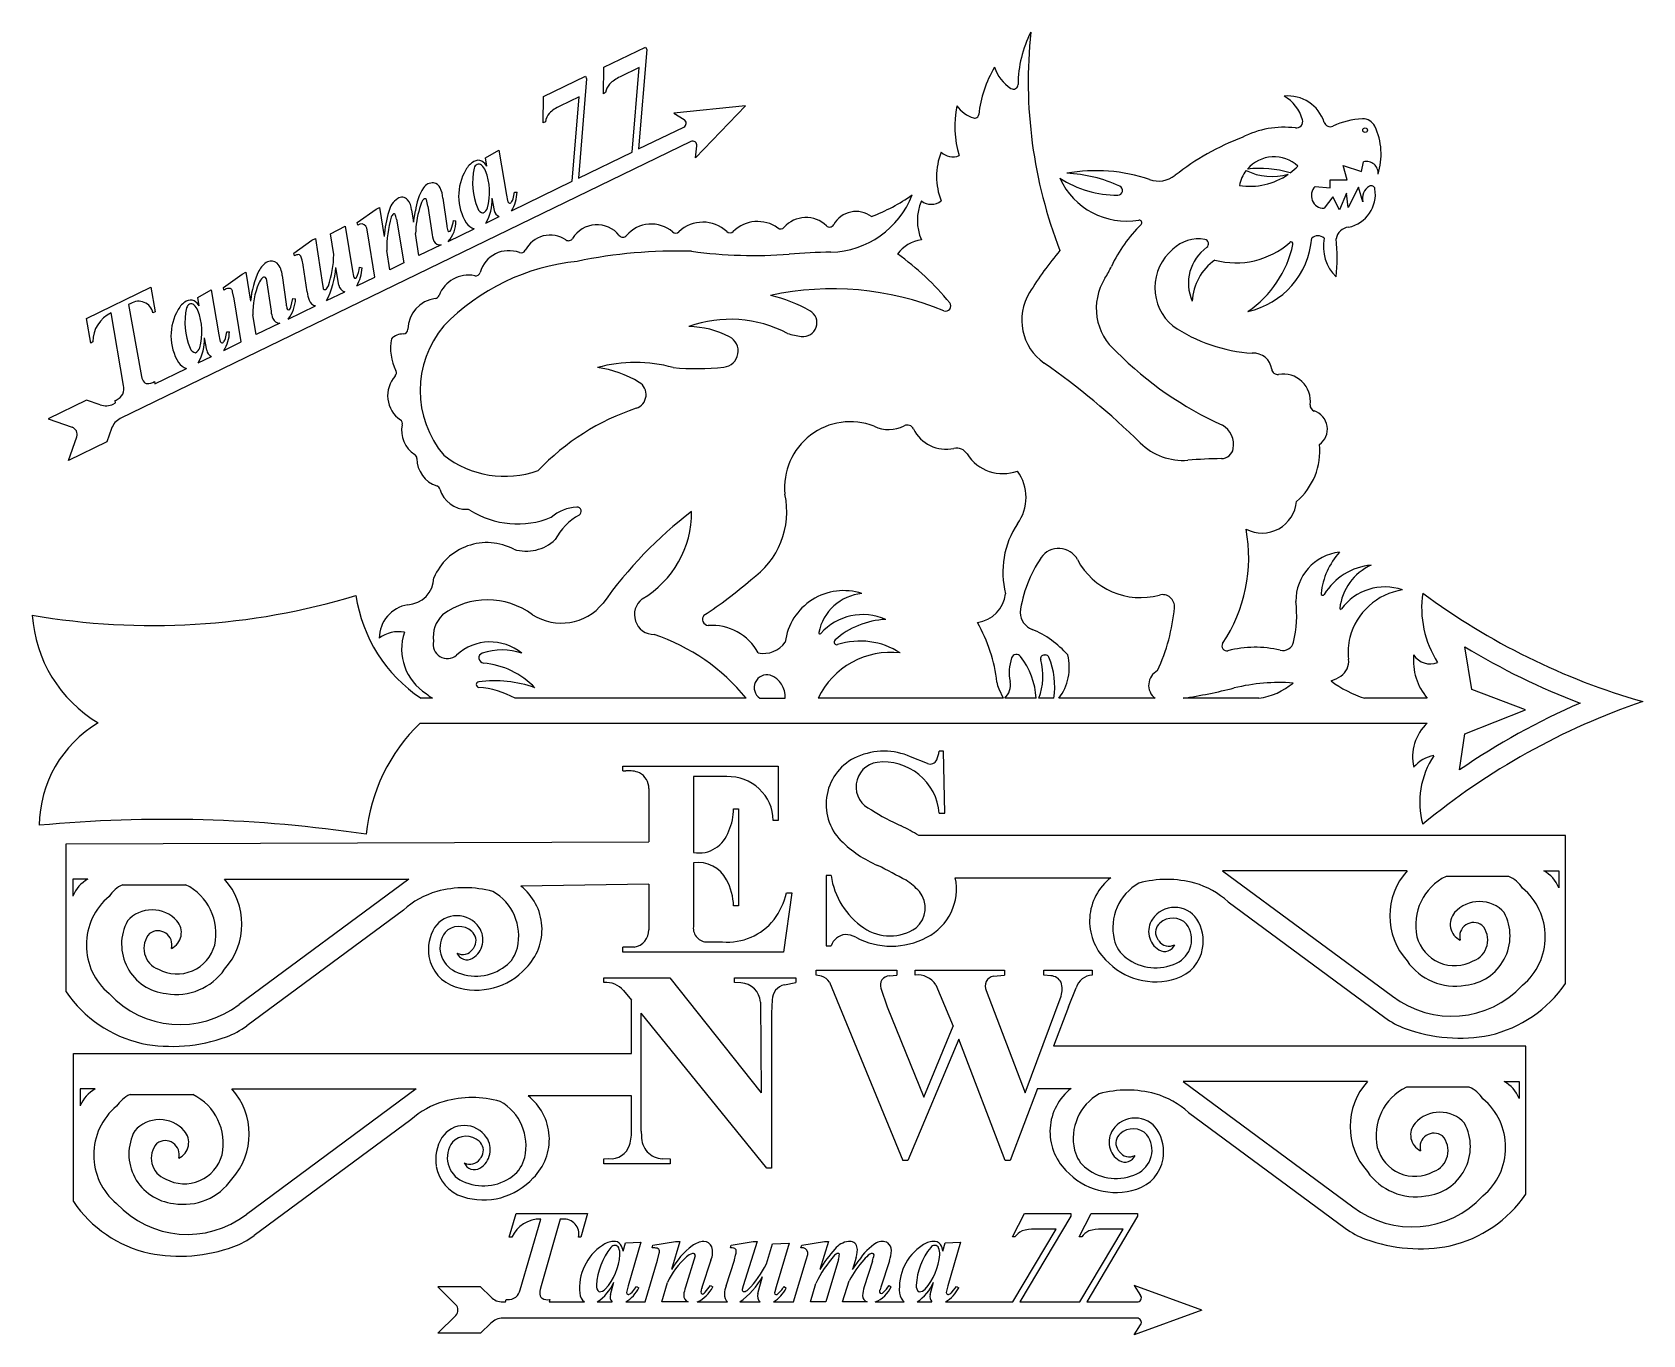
# Model space of a CAD drawing. Extents: x -514 to 479, y 128 to 931.
import ezdxf

# ---------------------------------------------------------------- set-up
doc = ezdxf.new("R2010")
doc.units = 0
doc.header["$LTSCALE"] = 25.4
doc.layers.get('0').update_dxf_attribs({"linetype": 'CONTINUOUS'})
doc.layers.add('DEFAULT', color=7, linetype='CONTINUOUS')

# ---------------------------------------------------------------- blocks, each defined once
blk = doc.blocks.new('SE')
at = {"layer": 'DEFAULT', "color": 7, "linetype": 'CONTINUOUS'}
for p, q in [((297.15, 840.26), (294.79, 849.16)), ((294.79, 849.16), (306.04, 845.48)), ((306.04, 845.48), (307.27, 851.31)), ((277.41, 836.17), (286.72, 835.35)), ((286.72, 840.26), (297.15, 840.26)), ((286.72, 835.35), (286.72, 840.26)), ((304.2, 835.87), (297.86, 823.29)), ((306.96, 826.66), (304.2, 835.87)), ((288.35, 829.73), (282.96, 822.73)), ((292.56, 821.81), (288.35, 829.73)), ((296.84, 832.08), (292.56, 821.81)), ((297.86, 823.29), (296.84, 832.08)), ((110.46, 547.31), (111.18, 547.31)), ((374.09, 525.94), (369.68, 552.35)), ((82.46, 526.38), (85.01, 520.6)), ((-266.75, 520.6), (-273.79, 520.6)), ((-73.4, 520.6), (-215.84, 520.6)), ((-64.82, 520.6), (-49.24, 520.6)), ((85.01, 520.6), (-28.95, 520.6)), ((105.47, 520.6), (86.13, 520.6)), ((116.29, 520.6), (107.01, 520.6)), ((178.76, 520.6), (119.4, 520.6)), ((242.78, 520.6), (196.06, 520.6)), ((346.6, 520.6), (307.89, 520.6)), ((407.18, 513.47), (374.09, 525.94)), ((369.68, 498.71), (407.18, 513.47)), ((-274.36, 505.32), (346.6, 505.32)), ((366.53, 476.42), (369.68, 498.71))]:
    blk.add_line(p, q, dxfattribs=at)
blk.add_circle((308.26, 870.9), 1.42, dxfattribs=at)
for centre, radius, start, end in [((166.34, 898.65), 72.04, 153.02259, 179.66108), ((388.5, 901.03), 287.96, 173.95957, 201.25016), ((138.31, 873.93), 68.55, 148.56452, 174.4448), ((103.01, 917.24), 24.38, 198.04863, 237.47238), ((91.44, 899.1), 2.87, 237.47238, 359.66108), ((120.78, 873.6), 65.49, 169.16748, 196.28514), ((73.32, 898.35), 20.95, 216.40143, 251.92047), ((260.64, 868.45), 23.58, 18.00727, 95.75395), ((246.76, 871.15), 23.74, 15.21551, 60.9832), ((67.59, 880.81), 2.5, 251.92047, 354.4448), ((265.75, 876.32), 4.05, 262.85521, 15.21551), ((286.74, 876.93), 3.87, 198.00727, 294.93045), ((308.83, 829.41), 48.54, 92.65237, 114.93045), ((306.96, 869.86), 8.04, 25.36894, 92.65237), ((290.19, 716.16), 161, 110.99344, 127.96255), ((258.27, 816.62), 56.12, 82.85521, 117.33325), ((277.68, 855.98), 40.45, 342.37295, 25.36894), ((84.52, 842.32), 40.52, 158.21103, 201.78897), ((54.02, 864.67), 10.2, 225.72373, 292.45401), ((252.14, 832.76), 21.75, 47.4726, 139.23441), ((142.2, 743.02), 102.93, 71.17491, 100.01681), ((120.09, 756.14), 88.34, 65.31467, 87.27115), ((252.14, 832.76), 21.75, 142.26569, 169.2883), ((250.94, 878.71), 36.36, 243.88447, 285.80577), ((243.09, 781.88), 65.5, 73.19225, 96.50902), ((237.11, 877.98), 41.67, 306.7268, 315.52273), ((309.24, 844.55), 7.04, 353.30419, 106.26489), ((155.68, 897.08), 66.22, 237.48996, 270.08049), ((161.11, 859.88), 45.06, 204.43629, 279.74031), ((155.77, 833.77), 2.9, 270.08049, 65.31467), ((180.82, 856.32), 16.78, 251.17491, 307.96255), ((237.11, 877.98), 41.67, 261.23817, 304.71911), ((282.96, 830.6), 7.86, 134.83463, 270), ((293.59, 831.58), 21, 282.24254, 8.69166), ((315.32, 828.92), 8.66, 120.5685, 195.10013), ((312.08, 834.4), 2.29, 8.69166, 120.5685), ((-22.47, 850.91), 55.19, 271.47201, 338.79595), ((-37.46, 925.81), 115.81, 290.92558, 305.01149), ((62.75, 815.29), 30.53, 156.88218, 203.11782), ((40.78, 835.32), 10.09, 232.74485, 307.25515), ((-66.24, 793.21), 21.38, 54.39529, 134.6983), ((-36.44, 798.96), 18.09, 46.08887, 138.21199), ((-5.57, 805.06), 15.74, 53.02175, 151.03153), ((169.02, 813.84), 1.65, 314.10986, 99.74031), ((-194.16, 788.9), 17.34, 55.92195, 152.79741), ((-165.31, 794.96), 17.62, 38.79409, 148.52762), ((-149.32, 807.81), 2.9, 218.79409, 319.81757), ((-131.82, 793.04), 19.99, 49.06834, 139.81757), ((-116.82, 810.34), 2.91, 229.06834, 313.74164), ((-100, 792.76), 21.42, 46.72033, 133.74164), ((-83.32, 810.47), 2.9, 226.72033, 314.6983), ((-52.1, 812.96), 2.9, 234.39529, 318.21199), ((-21.88, 814.09), 2.9, 226.08887, 331.03153), ((230.73, 750.18), 87.02, 134.10986, 155.01299), ((279.15, 800.46), 5.38, 45.09111, 134.90889), ((298.78, 802.7), 8.39, 95.03937, 171.97747), ((-219.67, 778.25), 18.37, 69.33611, 164.21318), ((-212.16, 798.16), 2.9, 249.33611, 332.79741), ((-182.81, 805.67), 2.9, 235.92195, 328.52762), ((-116.35, 499.2), 297.17, 88.19126, 101.87632), ((-68.41, 1083.62), 289.97, 262.35866, 274.26958), ((-7.48, 267.4), 528.52, 91.47201, 94.26958), ((37.59, 781.59), 21.91, 97.66484, 143.68974), ((-71.89, 664.07), 159.57, 38.97701, 54.86722), ((284.65, 657.5), 215.48, 139.77559, 148.26656), ((209.56, 773.83), 30.93, 130.13755, 229.86245), ((205.55, 780.78), 23.08, 80.09406, 133.64646), ((226.7, 776.52), 27.38, 125.91686, 203.78952), ((209.06, 800.87), 2.69, 305.91686, 80.09406), ((228.59, 839.19), 50.08, 254.97737, 311.49046), ((225.13, 808.28), 50.38, 282.4369, 355.43539), ((197.77, 814.77), 67.54, 304.45115, 347.79782), ((262.58, 800.76), 1.23, 347.79782, 131.49046), ((308.8, 799.3), 26.32, 169.11805, 225.8654), ((155.19, 792.14), 135.78, 355.04509, 4.95491), ((-164.54, 658.44), 132.21, 95.6307, 136.06452), ((90.61, 815.48), 67.57, 327.9035, 335.01299), ((234.7, 763.78), 33.1, 125.22274, 177.06643), ((-244.51, 762.1), 19.46, 78.75285, 159.19058), ((-240.14, 784.04), 2.9, 258.75285, 344.21318), ((177.43, 761.03), 34.92, 147.9035, 230.13988), ((-262.41, 747.88), 19.46, 97.71779, 179.2642), ((-265.42, 770.04), 2.9, 277.71779, 339.19058), ((-20.11, 591.22), 181.85, 67.81002, 102.1147), ((-79.8, 677.76), 93.77, 60.79573, 76.73015), ((128.88, 753.83), 32.34, 148.26656, 235.13919), ((-38.21, 752.16), 8.53, 261.98089, 60.79573), ((49.74, 762.48), 3.11, 247.81002, 38.97701), ((-284.83, 734.93), 10.33, 89.77077, 134.43626), ((-284.78, 748.17), 2.9, 269.77077, 359.2642), ((-212.89, 710.34), 61.5, 139.62768, 220.37232), ((-82.98, 679.31), 75, 62.0334, 110.03192), ((-109.33, 693.49), 56.28, 62.87475, 89.32729), ((-31.41, 800.47), 57.32, 253.37803, 261.98089), ((245.14, 832.42), 99.22, 235.9798, 266.29135), ((-261.79, 736.51), 30.83, 169.15791, 206.84186), ((-88.21, 734.71), 9.97, 276.34206, 62.87475), ((-141.65, 636.5), 91.13, 75.12706, 104.87294), ((-149.2, 354.64), 454.16, 45.40522, 55.13919), ((312.1, 890.76), 221.74, 224.90623, 245.54164), ((239.59, 722.3), 11.14, 6.08301, 94.51251), ((-276.27, 707.19), 18.12, 137.93503, 235.39554), ((-291.88, 721.28), 2.9, 317.93503, 26.84186), ((-174.2, 658.04), 67.16, 58.68491, 82.16339), ((-143.91, 707.84), 8.88, 288.39729, 58.68491), ((-103.77, 874.67), 150.79, 264.48427, 276.34206), ((254.25, 723.86), 3.59, 186.08301, 279.57031), ((257.65, 703.68), 16.88, 352.84516, 99.57031), ((-94.37, 558.89), 148.09, 108.39729, 136.41109), ((277.91, 701.13), 3.55, 172.84516, 252.41402), ((273.3, 686.58), 11.72, 305.53857, 72.41402), ((-288.22, 689.88), 2.9, 347.69704, 55.39554), ((-268.44, 685.57), 17.34, 167.69704, 237.6756), ((-9.17, 650.67), 40.48, 68.71749, 185.97019), ((14.55, 707.28), 20.94, 244.43922, 297.16695), ((26.03, 684.91), 4.2, 25.97566, 117.16695), ((49.91, 696.54), 22.36, 205.97566, 282.33497), ((213.58, 677.07), 13.62, 349.27014, 60.45844), ((195.92, 704.68), 37.39, 225.40522, 274.65322), ((239.57, 672.96), 40.74, 310.55159, 5.7463), ((-279.26, 668.47), 2.9, 359.75635, 57.6756), ((-258.67, 668.38), 17.68, 179.75635, 252.13383), ((-222.06, 718.47), 61, 231.8559, 289.57025), ((56.34, 667.15), 7.73, 32.31763, 102.33497), ((84.93, 685.24), 26.11, 212.31763, 290.21971), ((224.1, 358.44), 309.98, 90.82258, 94.65322), ((219.55, 675.94), 7.55, 270.82258, 349.27014), ((71.5, 644.49), 27.71, 324.1059, 35.8941), ((-264.99, 648.78), 2.9, 15.69354, 72.13383), ((-245.75, 654.19), 17.08, 195.69354, 271.50769), ((-99.38, 635.78), 51.07, 304.57105, 12.06436), ((-245.22, 634.21), 2.9, 57.48939, 91.50769), ((-214.25, 682.8), 54.71, 237.48939, 292.31449), ((-176.17, 611.92), 26.64, 93.48485, 130.5084), ((-177.63, 635.89), 2.64, 299.45521, 93.48485), ((50.74, 428.57), 260.38, 127.27569, 144.64038), ((-169.27, 635.42), 62.31, 300.71378, 0.3084), ((244.61, 644.05), 21.55, 243.12684, 354.56629), ((-157.87, 600.88), 37.56, 119.45521, 151.99354), ((138.41, 598.49), 53.49, 146.1991, 194.4967), ((-233.2, 581.06), 35.53, 62.14476, 156.93975), ((-208.94, 637.16), 25.85, 252.77695, 313.87211), ((141.32, 607.38), 95.17, 326.22606, 10.56159), ((173.45, 563.07), 78.6, 145.71281, 172.43111), ((119.33, 599.97), 13.1, 27.82145, 145.71281), ((169.74, 626.57), 43.89, 207.82145, 285.40473), ((295.74, 580.66), 30.19, 96.19302, 180.66372), ((326.11, 580.33), 45.29, 137.93654, 173.62731), ((315.47, 565.03), 37.87, 95.21775, 148.7561), ((325.8, 572.38), 33.35, 114.39796, 173.70919), ((-282.81, 595.22), 16.93, 272.62204, 359.14077), ((-243.9, 793.01), 264.23, 303.15742, 311.04281), ((-13.24, 550.71), 36.28, 71.87307, 172.88204), ((320.4, 556.19), 33.1, 70.77719, 143.97321), ((337.39, 548.04), 39.86, 98.7908, 165.33784), ((-439.18, 997.01), 431.57, 260.07817, 286.85829), ((-221.86, 598.02), 93.22, 188.655, 236.15104), ((-278.56, 557.63), 20.97, 99.54525, 180), ((-232.8, 534.68), 46.58, 53.52052, 126.47948), ((-187.33, 599.98), 33.03, 237.43934, 321.13558), ((-130.06, 572.14), 12.2, 127.2279, 270), ((0.96, 555.24), 30.09, 95.55724, 168.77443), ((66.33, 587.51), 20.43, 278.38099, 353.21047), ((74.17, 587.05), 117.01, 335.02043, 354.81301), ((183.36, 577.14), 7.38, 354.81301, 105.40473), ((196.08, 571.72), 70.01, 346.38534, 7.04815), ((282.17, 585.23), 1.08, 173.62731, 328.7561), ((293.19, 575.97), 0.544, 173.70919, 323.97321), ((405.61, 576.38), 62.48, 171.60927, 212.58025), ((594.83, 923.29), 420.85, 233.38251, 254.09095), ((-429.27, 577.69), 84.47, 183.93455, 238.86437), ((-247.49, 558.58), 18.79, 133.81737, 188.42698), ((-96.35, 569.34), 3.91, 140.84884, 263.90496), ((-1.38, 537.67), 34.55, 66.00353, 138.65103), ((14.98, 518.71), 50.57, 92.62055, 131.56893), ((-15.95, 519.12), 97.92, 6.74328, 29.46878), ((107.21, 573.95), 11.68, 182.58529, 248.63245), ((-287.71, 542.38), 19.3, 79.0757, 127.76534), ((-253.31, 550.95), 32.45, 161.35352, 237.81827), ((-169.54, 442.59), 123.81, 39.05352, 71.40583), ((-94.33, 533.29), 32.26, 28.37345, 94.32289), ((-27.85, 560.96), 0.712, 168.77443, 318.65103), ((-17.47, 555.3), 1.66, 131.56893, 287.70088), ((81.74, 510.41), 56.77, 40.53231, 68.0658), ((333.7, 549.42), 35.95, 165.97651, 187.5506), ((-257.72, 553.7), 8.63, 165.67575, 311.9543), ((-231.15, 524.42), 30.9, 50.86456, 132.2941), ((-235.04, 545.45), 3.12, 109.02679, 264.49205), ((-223.85, 513), 37.43, 70.97321, 109.02679), ((-62.61, 564.63), 16.35, 258.20439, 324.83716), ((15.95, 499.21), 49.73, 83.44947, 154.53118), ((-3.08, 510.23), 45.65, 57.24136, 107.70088), ((93.33, 544.44), 3.2, 37.4008, 160.96879), ((58.45, 517.77), 47.11, 3.44264, 37.4008), ((110.46, 544.98), 2.32, 90, 196.32014), ((111.18, 544.98), 2.32, 22.68918, 90), ((95.15, 539.5), 30.75, 322.06629, 14.70727), ((222.91, 552.81), 2.99, 146.22606, 284.47886), ((240.37, 485.22), 66.82, 76.55601, 104.47886), ((257.49, 556.84), 6.83, 256.55601, 346.38534), ((373.87, 543.85), 35.84, 174.43832, 220.45606), ((348.38, 554.05), 12.21, 213.46913, 292.04795), ((594.83, 923.29), 433.92, 238.74396, 249.21411), ((-240.26, 491.37), 51.22, 44.24347, 84.49205), ((116.1, 536.58), 27.29, 160.96879, 192.01464), ((73.65, 534.21), 36.03, 337.8026, 16.32014), ((70.74, 528.08), 46.16, 350.6742, 22.68918), ((184.94, 528.64), 10.15, 117.58169, 232.47722), ((287.5, 543.3), 10.66, 302.51321, 7.5506), ((-238, 529.06), 1.75, 97.36241, 265.38228), ((-228.62, 456.47), 74.94, 70.46918, 97.36241), ((-242.59, 472.2), 55.3, 61.062, 85.38228), ((-60.58, 527.2), 7.85, 74.55976, 237.2923), ((-63.37, 521.48), 14.16, 356.42925, 69.82302), ((96, 532.36), 14.81, 186.74328, 203.82187), ((77.66, 528.97), 11.9, 315.32614, 9.34729), ((139.18, 884.53), 368.36, 278.88351, 283.89282), ((255.27, 415.18), 115.14, 85.74002, 103.89282), ((236.69, 562.46), 42.3, 278.27375, 309.89659), ((275.03, 562.86), 33.86, 291.21747, 302.51321), ((330.83, 589.93), 73.03, 233.40082, 251.69335), ((-249.44, 547.6), 32.07, 228.73926, 237.33981), ((618.55, 109.43), 432.13, 108.77536, 129.47978), ((618.55, 109.43), 445.2, 113.52674, 124.47732), ((-434.91, 441.55), 74.31, 120.78232, 179.43338), ((-198.32, 426.21), 109.73, 133.86477, 174.50427), ((366.22, 484.36), 28.71, 133.10409, 192.61521), ((354.11, 464.73), 20.78, 99.52002, 139.96974), ((393.14, 456.62), 51.19, 146.0472, 195.47622), ((-431.27, -390.92), 836.84, 81.49738, 95.34462)]:
    blk.add_arc(centre, radius, start, end, dxfattribs=at)
blk = doc.blocks.new('SE1')
at = {"layer": 'DEFAULT', "color": 7, "linetype": 'CONTINUOUS'}
for p, q in [((-219.43, 188.28), (-215.07, 203)), ((-215.07, 203), (-171.14, 203)), ((-212.59, 155.86), (-199.99, 199.49)), ((-187.95, 199.49), (-199.72, 158.29)), ((-186.56, 199.39), (-187.95, 199.49)), ((-171.14, 203), (-175.28, 188.28)), ((90.81, 188.47), (98.17, 203)), ((126.78, 201.19), (95.42, 148.33)), ((98.17, 203), (126.78, 203)), ((126.78, 203), (126.78, 201.19)), ((132.06, 188.47), (139.42, 203)), ((168.03, 201.19), (136.67, 148.33)), ((139.42, 203), (168.03, 203)), ((168.03, 203), (168.03, 201.19)), ((91.12, 148.33), (117.77, 193.28)), ((117.77, 193.28), (104.63, 193.28)), ((132.37, 148.33), (159.02, 193.28)), ((159.02, 193.28), (145.87, 193.28)), ((-217.86, 188.28), (-219.43, 188.28)), ((-175.28, 188.28), (-176.73, 188.28)), ((-149.26, 179.58), (-147.77, 184.74)), ((-147.77, 184.74), (-138.28, 185.29)), ((-138.28, 185.29), (-146.19, 158.29)), ((-131.24, 181.74), (-130.84, 183.32)), ((-130.41, 181.73), (-131.24, 181.74)), ((-130.84, 183.32), (-116.83, 185.68)), ((-114.27, 185.68), (-119.43, 168.4)), ((-116.83, 185.68), (-114.27, 185.68)), ((-82.95, 181.74), (-82.55, 183.32)), ((-82.55, 183.32), (-69.01, 185.68)), ((-66.61, 185.68), (-75.23, 158.25)), ((-69.01, 185.68), (-66.61, 185.68)), ((-60.83, 171.83), (-57.05, 184.15)), ((-57.05, 184.15), (-46.86, 184.54)), ((-46.86, 184.54), (-54.89, 157.74)), ((-39.54, 181.74), (-39.1, 183.32)), ((-38.08, 181.74), (-39.54, 181.74)), ((-39.1, 183.32), (-25.09, 185.68)), ((-22.65, 185.68), (-27.93, 168.36)), ((-25.09, 185.68), (-22.65, 185.68)), ((47.91, 179.58), (49.41, 184.74)), ((49.41, 184.74), (58.89, 185.29)), ((58.89, 185.29), (50.98, 158.29)), ((92.39, 188.47), (90.81, 188.47)), ((133.63, 188.47), (132.06, 188.47)), ((-135.68, 148.33), (-127.97, 174.15)), ((-127.97, 174.15), (-126.9, 178.51)), ((-104.76, 176.87), (-110.81, 157.38)), ((-95.07, 174.19), (-100.58, 157.23)), ((-85.62, 158.29), (-80.64, 174.21)), ((-80.64, 174.21), (-80.58, 174.38)), ((-80.58, 174.38), (-79.84, 177.2)), ((-44.1, 148.33), (-36.27, 174.23)), ((-36.27, 174.23), (-35.4, 177.56)), ((-16.43, 174.62), (-24.19, 148.33)), ((-5.59, 175.8), (-7.78, 168.36)), ((-7.78, 168.36), (-3.73, 174.03)), ((4.46, 173.44), (-0.57, 157.66)), ((14.99, 173.74), (9.63, 157.45)), ((-157.06, 153), (-154.97, 160.49)), ((-125.29, 148.33), (-121.87, 160.3)), ((-66.17, 153.5), (-63.23, 164.11)), ((-33.75, 148.33), (-30.33, 159.82)), ((-13.88, 148.33), (-9.76, 161.4)), ((40.12, 153), (42.21, 160.49)), ((-263.47, 157.66), (-252.44, 146.63)), ((-237.07, 157.66), (-263.47, 157.66)), ((-230.83, 151.42), (-237.07, 157.66)), ((-221.76, 148.33), (-221.28, 149.79)), ((-221.28, 149.79), (-220.64, 149.8)), ((-199.72, 158.29), (-200.33, 155.95)), ((-194.4, 149.79), (-194.76, 148.33)), ((-146.19, 158.29), (-147.02, 155.02)), ((-143.49, 154.51), (-140.92, 157.89)), ((-140.92, 157.89), (-139.46, 157.15)), ((-98.67, 154.3), (-95.42, 158.48)), ((-95.42, 158.48), (-93.89, 157.58)), ((-75.23, 158.25), (-75.82, 156.09)), ((-54.89, 157.74), (-55.72, 154.62)), ((-50.01, 157.89), (-48.67, 156.95)), ((9.4, 156.72), (9.17, 155.92)), ((9.63, 157.45), (9.4, 156.72)), ((14.74, 158.6), (16.07, 157.74)), ((50.98, 158.29), (50.16, 155.02)), ((53.69, 154.51), (56.26, 157.89)), ((56.26, 157.89), (57.71, 157.15)), ((165.86, 158.59), (169.88, 152.41)), ((207.63, 143.35), (165.86, 158.59)), ((-263.47, 129.03), (-252.44, 140.06)), ((-223.36, 148.33), (-221.76, 148.33)), ((-194.76, 148.33), (-173.06, 148.33)), ((-165.15, 148.33), (-155.99, 148.33)), ((-147.59, 148.33), (-135.68, 148.33)), ((-109.2, 148.33), (-125.29, 148.33)), ((-103.48, 148.33), (-84.77, 148.33)), ((-77.23, 148.33), (-64.74, 148.33)), ((-56.5, 148.33), (-44.1, 148.33)), ((-24.19, 148.33), (-33.75, 148.33)), ((1.31, 148.33), (-13.88, 148.33)), ((6.26, 148.33), (24.11, 148.33)), ((32.02, 148.33), (41.18, 148.33)), ((49.59, 148.33), (91.12, 148.33)), ((95.42, 148.33), (132.37, 148.33)), ((136.67, 148.33), (167.66, 148.33)), ((207.63, 143.35), (165.86, 128.1)), ((-230.83, 135.27), (-237.07, 129.03)), ((167.66, 138.37), (-223.36, 138.37)), ((165.86, 128.1), (169.88, 134.29)), ((-237.07, 129.03), (-263.47, 129.03))]:
    blk.add_line(p, q, dxfattribs=at)
for centre, radius, start, end in [((-200.38, 180.27), 19.22, 88.84056, 155.3968), ((-185.55, 190.38), 9.06, 346.6072, 96.40925), ((100.81, 182.82), 10.15, 113.49873, 146.15104), ((104.14, 169.1), 24.18, 88.85909, 107.76285), ((142.06, 182.82), 10.15, 113.49873, 146.15104), ((145.39, 169.1), 24.18, 88.85909, 107.76285), ((-144.57, 156.91), 31.54, 123.3928, 185.78143), ((-125.81, 156.83), 39.86, 140.87641, 177.3342), ((-154.17, 172.3), 13.42, 94.39706, 125.34078), ((-154.2, 179.94), 3.26, 90, 141.26012), ((-154.54, 181.05), 4.67, 35.37856, 98.02922), ((-154.1, 180.83), 2.37, 20.25344, 92.31277), ((-162.06, 177.84), 10.87, 358.17812, 20.53285), ((-157.52, 179.01), 8.28, 3.92907, 34.96886), ((-130.09, 176.3), 5.44, 62.49061, 93.37504), ((-128.14, 180.05), 1.21, 18.1965, 62.49062), ((-130.37, 179.31), 3.56, 347.04909, 18.19651), ((-74.29, 141.82), 52.38, 128.21883, 149.50676), ((-98.55, 172.19), 13.52, 93.57913, 127.06286), ((-99.56, 180.26), 5.42, 22.45137, 88.31899), ((-105.21, 178.93), 11.2, 334.96465, 17.70089), ((-82.61, 175.31), 6.44, 75.41851, 92.95538), ((-81.32, 179.69), 1.88, 4.80014, 79.82795), ((-92.12, 180.35), 12.68, 345.6174, 357.72886), ((-38.89, 178.27), 3.56, 348.35282, 76.9282), ((26.07, 137.99), 61.95, 136.15931, 150.64266), ((-8.86, 173.49), 12.25, 96.42177, 142.79301), ((-9.47, 181.13), 4.6, 15.72934, 99.53285), ((-15.78, 179.97), 11.01, 337.74279, 12.62775), ((23.97, 156.98), 32.53, 121.34773, 148.38132), ((10.47, 178.77), 6.89, 60.19651, 119.80349), ((10.45, 180.12), 5.78, 0, 53.36616), ((-5.95, 181.11), 22.2, 340.61999, 357.45255), ((52.61, 156.91), 31.54, 123.3928, 185.78143), ((71.36, 156.83), 39.86, 140.87641, 177.3342), ((43.01, 172.3), 13.42, 94.39706, 125.34078), ((42.98, 179.94), 3.26, 90, 141.26012), ((42.63, 181.05), 4.67, 35.37856, 98.02922), ((43.08, 180.83), 2.37, 20.25344, 92.31277), ((35.12, 177.84), 10.87, 358.17812, 20.53285), ((39.66, 179.01), 8.28, 3.92907, 34.96886), ((-187.32, 180.32), 36.24, 318.48014, 355.52563), ((-78.88, 140.68), 47.26, 131.42367, 155.47773), ((-104.49, 170.31), 8.1, 103.66582, 134.22405), ((-106.07, 176.91), 1.31, 358.26121, 104.64889), ((-115.97, 199.29), 61.61, 315.2755, 333.52091), ((35.15, 128.74), 72.48, 138.11045, 154.60215), ((-15.93, 174.49), 3.91, 101.64592, 137.47616), ((-16.68, 177.43), 0.891, 19.86657, 92.17746), ((-31.77, 179.14), 15.99, 343.56868, 354.92939), ((45.07, 133.02), 61.74, 137.94569, 152.63248), ((13.94, 162.41), 18.97, 125.34285, 140.8668), ((4.48, 175.51), 2.81, 90, 122.53093), ((-23.06, 182.54), 28.99, 341.69795, 349.96794), ((4.49, 177.31), 1.02, 10.6774, 90.4858), ((9.86, 180.32), 36.24, 318.48014, 355.52563), ((-181.44, 172.31), 28.99, 304.18452, 335.93638), ((-105.49, 187.5), 48.3, 305.81768, 331.04282), ((15.74, 172.31), 28.99, 304.18452, 335.93638), ((-223.36, 158.89), 10.56, 225, 270), ((-220.57, 159.94), 10.15, 269.62711, 301.50695), ((-223.02, 158.92), 10.87, 315.45852, 343.64776), ((-192.47, 154.13), 8.07, 166.90981, 194.33389), ((-198.01, 152.71), 2.36, 194.33389, 239.38332), ((-195.57, 156.82), 7.13, 239.38332, 279.45371), ((-167.97, 154.53), 8.02, 185.68443, 230.60185), ((-161.79, 157.95), 3.91, 169.2321, 237.15655), ((-163.91, 159.74), 5.07, 270, 317.29414), ((-152.53, 151.58), 4.75, 162.61788, 223.16952), ((-158.89, 166.9), 21.74, 301.33939, 333.34304), ((-145.29, 154.33), 1.86, 158.29154, 211.87361), ((-146, 153.95), 1.06, 214.63789, 305.20918), ((-147.62, 158.04), 5.44, 294.27882, 319.45127), ((-107.24, 152.48), 4.59, 176.87972, 244.69905), ((-93.51, 151.18), 18.38, 160.28347, 175.17141), ((-113.05, 167.85), 21.74, 296.12679, 331.80607), ((-100.14, 154.36), 1.15, 170.02256, 242.8381), ((-88, 152.54), 13.42, 159.5727, 171.37178), ((-100.3, 154.05), 0.801, 242.99808, 297.00192), ((-102.13, 157.5), 4.71, 297.7547, 317.21649), ((-81.17, 152.64), 5.61, 174.26922, 230.15252), ((-70.78, 152.32), 16, 158.11001, 176.87287), ((-74.84, 155.77), 1.03, 161.73286, 277.41149), ((-75.22, 159.07), 4.35, 276.79658, 314.05924), ((-61.31, 152.07), 5.07, 163.59182, 227.40064), ((-68.09, 166.73), 21.74, 302.20666, 333.27378), ((-54.31, 154.04), 1.53, 157.7682, 211.21728), ((-54.83, 153.86), 1, 218.15175, 301.32386), ((-65.54, 167.23), 18.12, 308.29786, 328.99219), ((21.8, 150.28), 23.55, 161.74458, 175.13499), ((2.67, 152.46), 4.35, 182.4309, 251.79149), ((-0.46, 165.16), 18.12, 291.76316, 335.82036), ((14.3, 154.14), 5.44, 160.87928, 177.60631), ((9.85, 154.5), 0.987, 188.13084, 277.95366), ((9.45, 155.53), 2.08, 284.98044, 322.75063), ((-0.79, 167.95), 18.12, 310.99618, 328.93953), ((29.2, 154.53), 8.02, 185.68443, 230.60185), ((35.38, 157.95), 3.91, 169.2321, 237.15655), ((33.26, 159.74), 5.07, 270, 317.29414), ((44.65, 151.58), 4.75, 162.61788, 223.16952), ((38.28, 166.9), 21.74, 301.33939, 333.34304), ((51.89, 154.33), 1.86, 158.29154, 211.87361), ((51.18, 153.95), 1.06, 214.63789, 305.20918), ((49.56, 158.04), 5.44, 294.27882, 319.45127), ((167.66, 150.97), 2.64, 270, 33.00636), ((-255.72, 143.35), 4.65, 315, 45), ((-223.36, 127.81), 10.56, 90, 135), ((167.66, 135.73), 2.64, 326.99364, 90)]:
    blk.add_arc(centre, radius, start, end, dxfattribs=at)
blk = doc.blocks.new('SE2')
at = {"layer": 'DEFAULT', "color": 7, "linetype": 'CONTINUOUS'}
for p, q in [((-161.14, 909.7), (-135.4, 922.2)), ((-134.61, 920.57), (-139.72, 859.33)), ((-135.4, 922.2), (-134.61, 920.57)), ((-198.24, 891.68), (-172.5, 904.18)), ((-172.5, 904.18), (-171.71, 902.55)), ((-161.41, 893.42), (-161.14, 909.7)), ((-139.26, 909.52), (-151.08, 903.78)), ((-143.59, 857.45), (-139.26, 909.52)), ((-171.71, 902.55), (-176.82, 841.31)), ((-159.99, 894.11), (-161.41, 893.42)), ((-198.51, 875.4), (-198.24, 891.68)), ((-176.36, 891.5), (-188.18, 885.75)), ((-180.69, 839.43), (-176.36, 891.5)), ((-73.72, 885.85), (-117.95, 881.31)), ((-73.72, 885.85), (-104.63, 853.89)), ((-197.09, 876.09), (-198.51, 875.4)), ((-117.95, 881.31), (-111.63, 877.51)), ((-139.72, 859.33), (-111.84, 872.87)), ((-107.49, 863.91), (-459.21, 693.05)), ((-234.12, 853.95), (-225.83, 858.59)), ((-225.83, 858.59), (-221.15, 830.84)), ((-176.82, 841.31), (-143.59, 857.45)), ((-104.63, 853.89), (-103.71, 861.21)), ((-233.21, 848.66), (-234.12, 853.95)), ((-218.05, 821.28), (-180.69, 839.43)), ((-260.27, 829.02), (-257.98, 812.02)), ((-228.61, 821.34), (-230, 828.99)), ((-221.15, 830.84), (-220.46, 827.55)), ((-217.06, 828.62), (-216.23, 832.79)), ((-216.23, 832.79), (-214.59, 832.76)), ((-313.12, 814), (-301.54, 822.24)), ((-301.54, 822.24), (-299.35, 823.31)), ((-299.35, 823.31), (-296.53, 805.43)), ((-288.92, 816.08), (-284.41, 789.04)), ((-279.69, 821.88), (-278.4, 814.23)), ((-278.4, 814.23), (-277.24, 821.1)), ((-269.61, 824.15), (-267.25, 807.75)), ((-253.89, 815.29), (-252.31, 815.1)), ((-233.85, 813.6), (-225.61, 817.61)), ((-329.62, 806.9), (-320.62, 811.71)), ((-327.64, 794.17), (-329.62, 806.9)), ((-320.62, 811.71), (-316.13, 784.09)), ((-312.82, 812.39), (-313.12, 814)), ((-311.51, 813.03), (-312.82, 812.39)), ((-306.59, 807.06), (-307.26, 810.43)), ((-302.32, 780.34), (-306.59, 807.06)), ((-275.14, 793.55), (-277.15, 807.11)), ((-257.98, 812.02), (-257.86, 811.26)), ((-257.86, 811.26), (-257.72, 810.44)), ((-257.02, 802.35), (-240.96, 810.15)), ((-352.2, 795.01), (-341.05, 803.05)), ((-351.86, 793.43), (-352.2, 795.01)), ((-341.05, 803.05), (-338.89, 804.1)), ((-338.89, 804.1), (-334.66, 775.66)), ((-293.01, 784.87), (-294.95, 796.7)), ((-261.47, 800.19), (-275.14, 793.55)), ((-346.52, 787.84), (-347.08, 790.7)), ((-346.5, 787.66), (-346.52, 787.84)), ((-344.02, 771.16), (-346.5, 787.66)), ((-324.44, 775.35), (-326.42, 786.18)), ((-311.81, 786.37), (-310.2, 786.1)), ((-284.41, 789.04), (-293.01, 784.87)), ((-395.63, 773.91), (-384.06, 782.16)), ((-384.06, 782.16), (-381.76, 783.28)), ((-381.76, 783.28), (-378.85, 765.48)), ((-369.36, 779.51), (-366.28, 759.34)), ((-359.47, 781.33), (-357.01, 763.67)), ((-334.66, 775.66), (-334.24, 773.46)), ((-316.13, 784.09), (-315.52, 780.92)), ((-313.47, 774.93), (-302.32, 780.34)), ((-479.99, 754.81), (-440.48, 774.01)), ((-440.48, 774.01), (-437.77, 758.96)), ((-411.48, 767.79), (-403.18, 772.43)), ((-410.57, 762.5), (-411.48, 767.79)), ((-403.18, 772.43), (-398.5, 744.69)), ((-395.3, 772.33), (-395.63, 773.91)), ((-394.55, 772.67), (-395.3, 772.33)), ((-389.04, 766.92), (-389.99, 771.32)), ((-384.7, 740.33), (-389.04, 766.92)), ((-354.02, 761.87), (-352.92, 767.05)), ((-352.92, 767.05), (-351.15, 766.91)), ((-332.12, 765.87), (-320.89, 771.32)), ((-477.49, 739.67), (-479.99, 754.81)), ((-457.16, 713.5), (-464.9, 758.25)), ((-452.77, 764.02), (-454.07, 763.51)), ((-454.07, 763.51), (-446.65, 721.31)), ((-437.77, 758.96), (-439.08, 758.32)), ((-375.36, 744.87), (-377.5, 757.13)), ((-355.73, 754.4), (-338.9, 762.58)), ((-394.42, 742.47), (-393.59, 746.64)), ((-393.59, 746.64), (-391.95, 746.61)), ((-360.88, 751.9), (-375.36, 744.87)), ((-476.07, 740.35), (-477.49, 739.67)), ((-405.97, 735.18), (-407.36, 742.84)), ((-398.5, 744.69), (-397.82, 741.39)), ((-395.41, 735.13), (-384.7, 740.33)), ((-411.21, 727.45), (-402.97, 731.45)), ((-446.65, 721.31), (-446.18, 718.94)), ((-438.16, 715.98), (-437.84, 714.52)), ((-437.84, 714.52), (-418.32, 724)), ((-479.97, 704.42), (-503.72, 692.89)), ((-471.63, 701.54), (-479.97, 704.42)), ((-463.57, 702.02), (-462.12, 702.72)), ((-462.33, 704.24), (-461.76, 704.53)), ((-462.12, 702.72), (-462.33, 704.24)), ((-503.72, 692.89), (-488.98, 687.79)), ((-464.58, 687.01), (-467.46, 678.67)), ((-491.21, 667.13), (-486.11, 681.88)), ((-467.46, 678.67), (-491.21, 667.13))]:
    blk.add_line(p, q, dxfattribs=at)
for centre, radius, start, end in [((-140.95, 881.82), 24.18, 114.76743, 133.67119), ((-149.94, 892.71), 10.15, 139.40707, 172.05939), ((-178.05, 863.8), 24.18, 114.76743, 133.67119), ((-187.04, 874.69), 10.15, 139.40707, 172.05939), ((-112.99, 875.24), 2.64, 295.90834, 58.9147), ((-106.33, 861.53), 2.64, 352.90199, 115.90834), ((-219.08, 830.31), 31.54, 149.30115, 211.68978), ((-234.44, 839.96), 13.42, 120.30541, 151.24913), ((-202.18, 838.43), 39.86, 166.78475, 203.24255), ((-238.61, 847.67), 4.67, 61.28691, 123.93757), ((-237.81, 846.82), 3.26, 115.90834, 167.16847), ((-238.11, 847.67), 2.37, 46.16178, 118.22112), ((-243.96, 841.5), 10.87, 24.08646, 46.4412), ((-240.39, 844.54), 8.28, 29.83741, 60.8772), ((-267.77, 832.69), 36.24, 344.38849, 21.43398), ((-244.87, 817.86), 32.53, 147.25607, 174.28966), ((-266.54, 831.57), 6.89, 86.10486, 145.71183), ((-267.14, 832.77), 5.78, 25.90834, 79.2745), ((-282.33, 826.49), 22.2, 6.52833, 23.3609), ((-281.62, 818.38), 12.25, 122.33011, 168.70135), ((-285.5, 824.98), 4.6, 41.63768, 125.4412), ((-290.67, 821.18), 11.01, 3.65113, 38.53609), ((-256.26, 818.36), 18.97, 151.25119, 166.77514), ((-270.5, 826.02), 2.81, 115.90834, 148.43928), ((-271.28, 827.64), 1.02, 36.58575, 116.39414), ((-298.35, 820.31), 28.99, 7.60629, 15.87628), ((-258.98, 828.06), 28.99, 330.09286, 1.84472), ((-218.6, 827.68), 1.86, 184.19988, 237.78195), ((-219.08, 827.03), 1.06, 240.54623, 331.11753), ((-222.32, 830), 5.44, 320.18716, 345.35961), ((-236.34, 833.04), 21.74, 327.24774, 359.25139), ((-234.69, 801.7), 61.95, 162.06765, 176.551), ((-222.48, 797.34), 72.48, 164.0188, 180.51049), ((-288.41, 816.18), 3.91, 127.55426, 163.3845), ((-290.37, 818.5), 0.891, 45.77491, 118.08581), ((-304.69, 813.45), 15.99, 9.47702, 20.83773), ((-215.43, 805.54), 61.74, 163.85403, 178.54082), ((-270.42, 814.55), 18.12, 317.6715, 1.7287), ((-271.93, 816.92), 18.12, 336.90452, 354.84787), ((-235.03, 823.72), 3.91, 195.14045, 263.06489), ((-237.72, 824.41), 5.07, 295.90834, 343.20249), ((-223.92, 822.04), 4.75, 188.52622, 249.07786), ((-310.72, 809.56), 3.56, 14.26117, 102.83654), ((-243.9, 810.89), 23.55, 187.65292, 201.04333), ((-252.33, 811.08), 5.44, 186.78763, 203.51465), ((-256.49, 809.47), 0.987, 214.03918, 303.86201), ((-257.3, 810.22), 2.08, 310.88878, 348.65898), ((-239.09, 817.94), 8.02, 211.59278, 256.51019), ((-262.06, 804.49), 4.35, 208.33924, 277.69983), ((-361.73, 778.01), 13.52, 119.48747, 152.97121), ((-366.16, 784.83), 5.42, 48.35971, 114.22733), ((-370.66, 781.16), 11.2, 0.87299, 43.60924), ((-348.75, 787.78), 6.44, 101.32686, 118.86373), ((-349.51, 792.29), 1.88, 30.70848, 105.7363), ((-359.51, 788.16), 12.68, 11.52574, 23.63721), ((-374.66, 788.75), 48.3, 331.72603, 356.95117), ((-389.24, 794.78), 61.61, 341.18384, 359.42925), ((-329.86, 787.98), 18.12, 334.2062, 354.90053), ((-331.94, 786.41), 21.74, 328.11501, 359.18212), ((-326.64, 761.3), 52.38, 154.12717, 175.4151), ((-330.26, 758.27), 47.26, 157.33201, 181.38608), ((-366.24, 773.73), 8.1, 129.57416, 160.1324), ((-370.55, 778.98), 1.31, 24.16955, 130.55723), ((-335.01, 776.4), 4.35, 302.70492, 339.96758), ((-319.43, 776.18), 5.07, 189.50016, 253.30899), ((-314, 781.02), 1.53, 183.67654, 237.12562), ((-314.39, 780.63), 1, 244.0601, 327.23221), ((-447.93, 756.36), 9.06, 12.51554, 122.31759), ((-411.8, 753.81), 13.42, 120.30541, 151.24913), ((-415.96, 761.52), 4.67, 61.28691, 123.93757), ((-417.75, 758.39), 8.28, 29.83741, 60.8772), ((-391.89, 767.93), 5.44, 88.39896, 119.28338), ((-391.77, 772.15), 1.21, 44.10484, 88.39897), ((-393.46, 770.52), 3.56, 12.95743, 44.10486), ((-372.87, 767.78), 21.74, 322.03513, 357.71441), ((-328.07, 772.28), 16, 184.01836, 202.78121), ((-337.55, 768.02), 5.61, 200.17756, 256.06086), ((-333.22, 773.6), 1.03, 187.6412, 303.31983), ((-456.85, 740.79), 19.22, 114.74891, 181.30515), ((-396.44, 744.16), 31.54, 149.30115, 211.68978), ((-379.54, 752.28), 39.86, 166.78475, 203.24255), ((-415.16, 760.67), 3.26, 115.90834, 167.16847), ((-415.47, 761.52), 2.37, 46.16178, 118.22112), ((-421.32, 755.35), 10.87, 24.08646, 46.4412), ((-445.12, 746.54), 36.24, 344.38849, 21.43398), ((-348.01, 761.32), 18.38, 186.19182, 201.07975), ((-360.93, 756.49), 4.59, 202.78806, 270.60739), ((-343.65, 764.95), 13.42, 185.48104, 197.28012), ((-355.36, 761.28), 1.15, 195.93091, 268.74644), ((-355.37, 760.93), 0.801, 268.90643, 322.91026), ((-358.52, 763.24), 4.71, 323.66304, 343.12483), ((-413.69, 746.89), 21.74, 327.24774, 359.25139), ((-412.39, 737.57), 3.91, 195.14045, 263.06489), ((-415.08, 738.26), 5.07, 295.90834, 343.20249), ((-436.34, 741.91), 28.99, 330.09286, 1.84472), ((-401.27, 735.89), 4.75, 188.52622, 249.07786), ((-395.96, 741.53), 1.86, 184.19988, 237.78195), ((-396.43, 740.88), 1.06, 240.54623, 331.11753), ((-399.68, 743.84), 5.44, 320.18716, 345.35961), ((-416.45, 731.79), 8.02, 211.59278, 256.51019), ((-438.31, 720.73), 8.07, 192.81816, 220.24224), ((-442.67, 717.04), 2.36, 220.24223, 265.29167), ((-442.28, 721.8), 7.13, 265.29166, 305.36206), ((-466.13, 713.68), 10.15, 295.53545, 327.41529), ((-467.88, 711.69), 10.87, 341.36686, 9.5561), ((-468.18, 711.52), 10.56, 250.90834, 295.90834), ((-490.5, 683.4), 4.65, 340.90834, 70.90834), ((-454.6, 683.56), 10.56, 115.90834, 160.90834)]:
    blk.add_arc(centre, radius, start, end, dxfattribs=at)
blk = doc.blocks.new('SE3')
at = {"layer": 'DEFAULT', "color": 7, "linetype": 'CONTINUOUS'}
for p, q in [((-149.44, 478.83), (-53.55, 478.83)), ((-149.44, 475.86), (-149.44, 478.83)), ((-53.55, 478.83), (-53.55, 445.3)), ((-149.44, 475.86), (-147.54, 475.87)), ((-105.75, 472.3), (-105.75, 425.48)), ((-85.27, 472.3), (-105.75, 472.3)), ((-133.33, 464.88), (-133.33, 432.03)), ((-81.14, 452.48), (-78.08, 452.48)), ((-78.08, 452.48), (-78.08, 392.61)), ((-53.55, 445.3), (-56.61, 445.3)), ((-492.69, 430.84), (-133.33, 432.03)), ((-492.69, 339.61), (-492.69, 430.84)), ((-105.75, 419.2), (-105.75, 380.55)), ((-488.44, 409.08), (-488.44, 398.66)), ((-479.18, 409.08), (-488.44, 409.08)), ((-394.94, 409.08), (-281.25, 409.08)), ((-281.25, 409.08), (-386, 331.76)), ((-457.76, 405.61), (-418.97, 405.61)), ((-133.33, 406.02), (-212.31, 404.83)), ((-133.33, 406.02), (-133.33, 377.91)), ((-45.29, 400.62), (-50.42, 364.11)), ((-48.43, 400.62), (-45.29, 400.62)), ((-284.61, 389.97), (-381.25, 318.63)), ((-78.08, 392.61), (-81.14, 392.61)), ((-242.54, 376.82), (-241.71, 376.07)), ((-98.07, 370.39), (-87.99, 370.39)), ((-149.44, 364.11), (-149.44, 367.17)), ((-142.34, 367.17), (-149.44, 367.17)), ((-50.42, 364.11), (-149.44, 364.11))]:
    blk.add_line(p, q, dxfattribs=at)
for centre, radius, start, end in [((-145.97, 456.38), 19.55, 69.52614, 94.5936), ((-144.52, 464.88), 11.19, 0, 61.24138), ((-84.29, 444.63), 27.69, 1.382, 92.01735), ((-112.66, 452.26), 31.52, 335.04765, 0.41038), ((-102.54, 444.48), 19.27, 260.41585, 343.36154), ((-103.13, 399.43), 19.95, 27.47443, 97.54738), ((-469.22, 390.9), 20.73, 118.71264, 158.02028), ((-425.99, 381.29), 41.67, 318.16622, 41.83378), ((-115.53, 391.98), 34.4, 1.05352, 28.95632), ((-441.14, 368.44), 39.01, 129.8781, 230.1219), ((-449.74, 387.81), 19.52, 114.27014, 147.25707), ((-433.74, 375.56), 33.49, 347.72248, 63.82246), ((-250.41, 352.84), 50.48, 105.68325, 132.64428), ((-246.78, 338.68), 65.1, 74.60767, 105.39233), ((-245.19, 373.98), 31.63, 346.82001, 60.26393), ((-233.03, 378.12), 33.81, 315.05031, 52.20174), ((-93.54, 411.77), 46.46, 323.51351, 346.11062), ((-439.57, 369.59), 20.55, 41.91458, 138.08542), ((-427.83, 368.96), 30.61, 152.0186, 264.19896), ((-432.45, 376.13), 10.88, 296.16739, 41.34495), ((-243.92, 365.7), 25.37, 147.89219, 189.83733), ((-251.67, 370.05), 16.5, 33.63487, 146.36513), ((-250.49, 368.07), 11.82, 47.77057, 136.06788), ((-248.93, 371.67), 13.32, 301.46332, 34.34717), ((-143.97, 377.68), 10.64, 278.81984, 1.22309), ((-97.55, 378.76), 8.39, 167.69771, 266.48796), ((-84.91, 406.92), 36.66, 265.17231, 321.58592), ((-430.93, 366.37), 13.74, 138.03418, 249.40826), ((-436.04, 368.56), 8.66, 345.33461, 126.13944), ((-424.28, 374.68), 24.08, 241.5459, 344.98099), ((-246.15, 366.77), 15.98, 143.52021, 245.55671), ((-247.34, 371.16), 7.47, 324.15785, 41.07378), ((-245.31, 365.46), 23.95, 189.83733, 252.08564), ((-248.1, 370.09), 7.48, 241.53838, 325.90338), ((-245.45, 366.05), 6.72, 202.2538, 301.1755), ((-212.5, 345.99), 35.51, 144.15785, 145.90338), ((-233.87, 371.33), 20, 306.9122, 346.82001), ((-424.63, 374.06), 36.11, 259.95754, 325.30445), ((-239.89, 379.35), 30.03, 244.61774, 306.9122), ((-239.87, 382.29), 41.64, 252.08564, 317.64949), ((-428.7, 383.34), 77.51, 214.35096, 257.18549), ((-422.37, 379.17), 59.76, 222.8856, 307.49793), ((-411.05, 359), 50.18, 290.0877, 306.43548), ((-427.22, 403.2), 97.24, 258.93015, 290.0877)]:
    blk.add_arc(centre, radius, start, end, dxfattribs=at)
blk = doc.blocks.new('SE4')
at = {"layer": 'DEFAULT', "color": 7, "linetype": 'CONTINUOUS'}
for p, q in [((-30.27, 352.87), (19.45, 352.87)), ((-30.27, 349.89), (-30.27, 352.87)), ((-26.83, 349.18), (-30.27, 349.89)), ((14.95, 349.42), (19.45, 349.89)), ((19.45, 352.87), (19.45, 349.89)), ((30.84, 352.87), (86.01, 352.87)), ((30.84, 349.89), (30.84, 352.87)), ((79.07, 349.28), (86.01, 349.89)), ((86.01, 352.87), (86.01, 349.89)), ((110.13, 349.89), (110.13, 352.87)), ((110.13, 352.87), (140.02, 352.87)), ((114.45, 349.48), (110.13, 349.89)), ((140.02, 352.87), (140.02, 349.89)), ((-22.05, 345.55), (23.33, 235.51)), ((9.73, 341.76), (13.58, 330.24)), ((43.65, 343.86), (54.3, 318.51)), ((74.61, 340.37), (98.57, 277.38)), ((125.32, 330.24), (130.06, 342.13)), ((13.58, 330.24), (36.13, 274.57)), ((98.57, 277.38), (120.86, 337.01)), ((125.32, 330.24), (116.14, 306.07)), ((36.13, 274.57), (54.3, 318.51)), ((57.77, 310.33), (26.3, 235.51)), ((86.26, 235.51), (57.77, 310.33)), ((407.44, 306.07), (116.14, 306.07)), ((407.44, 214.83), (407.44, 306.07)), ((106.25, 280.06), (89.32, 235.51)), ((106.25, 280.06), (127.06, 280.06)), ((309.69, 284.31), (196, 284.31)), ((196, 284.31), (300.75, 206.98)), ((372.51, 280.83), (333.72, 280.83)), ((393.93, 284.31), (403.19, 284.31)), ((403.19, 284.31), (403.19, 273.89)), ((199.36, 265.2), (296, 193.85)), ((157.29, 252.04), (156.46, 251.29)), ((26.3, 235.51), (23.33, 235.51)), ((89.32, 235.51), (86.26, 235.51))]:
    blk.add_line(p, q, dxfattribs=at)
for centre, radius, start, end in [((-29.24, 341.05), 8.48, 32.07796, 73.48951), ((15.12, 343.69), 5.73, 91.69617, 199.78113), ((32.37, 336.51), 13.47, 33.08471, 96.49149), ((80.43, 343.03), 6.4, 102.3071, 204.50366), ((114.04, 341.68), 7.82, 29.13378, 87.00301), ((140.72, 338.73), 11.18, 93.54619, 162.29967), ((105.34, 341.25), 16.09, 344.73848, 15.26152), ((147.77, 253.35), 33.81, 127.79826, 224.94969), ((161.53, 213.9), 65.1, 74.60767, 105.39233), ((340.74, 256.52), 41.67, 138.16622, 221.83378), ((348.49, 250.78), 33.49, 116.17754, 192.27752), ((364.49, 263.04), 19.52, 32.74293, 65.72986), ((383.97, 266.13), 20.73, 21.97972, 61.28736), ((159.93, 249.2), 31.63, 119.73607, 193.17999), ((165.16, 228.06), 50.48, 47.35572, 74.31675), ((355.89, 243.66), 39.01, 309.8781, 50.1219), ((166.42, 245.27), 16.5, 33.63487, 146.36513), ((347.2, 251.36), 10.88, 138.65505, 243.83261), ((354.32, 244.82), 20.55, 41.91458, 138.08542), ((342.58, 244.18), 30.61, 275.80104, 27.9814), ((163.68, 246.9), 13.32, 145.65283, 238.53668), ((162.09, 246.38), 7.47, 138.92622, 215.84215), ((165.24, 243.29), 11.82, 43.93212, 132.22943), ((160.9, 241.99), 15.98, 294.44329, 36.47979), ((158.66, 240.93), 25.37, 350.16267, 32.10781), ((350.78, 243.79), 8.66, 53.86056, 194.66539), ((345.68, 241.59), 13.74, 290.59174, 41.96582), ((148.61, 246.55), 20, 193.17999, 233.0878), ((127.25, 221.21), 35.51, 34.09662, 35.84215), ((162.85, 245.31), 7.48, 214.09662, 298.46162), ((160.2, 241.28), 6.72, 238.8245, 337.7462), ((339.03, 249.9), 24.08, 195.01901, 298.4541), ((154.62, 257.51), 41.64, 222.35051, 287.91436), ((154.64, 254.57), 30.03, 233.0878, 295.38226), ((160.06, 240.69), 23.95, 287.91436, 350.16267), ((339.38, 249.28), 36.11, 214.69555, 280.04246), ((337.12, 254.39), 59.76, 232.50207, 317.1144), ((343.45, 258.57), 77.51, 282.81451, 325.64904), ((325.8, 234.22), 50.18, 233.56452, 249.9123), ((341.97, 278.42), 97.24, 249.9123, 281.06985)]:
    blk.add_arc(centre, radius, start, end, dxfattribs=at)
blk = doc.blocks.new('SE5')
at = {"layer": 'DEFAULT', "color": 7, "linetype": 'CONTINUOUS'}
for p, q in [((48.38, 487.98), (45.74, 487.98)), ((49.21, 449.66), (48.38, 487.98)), ((38.37, 480.35), (28.07, 484.58)), ((45.74, 449.66), (49.21, 449.66)), ((431.87, 435.98), (33.08, 435.98)), ((431.87, 344.74), (431.87, 435.98)), ((-24.05, 411.33), (-24.05, 367.98)), ((-20.99, 411.33), (-24.05, 411.33)), ((55.54, 409.97), (151.49, 409.97)), ((334.13, 414.22), (220.44, 414.22)), ((220.44, 414.22), (325.18, 336.89)), ((396.94, 410.74), (358.15, 410.74)), ((418.36, 414.22), (427.63, 414.22)), ((427.63, 414.22), (427.63, 403.79)), ((223.79, 395.1), (320.44, 323.76)), ((181.72, 381.95), (180.89, 381.2)), ((-24.05, 367.98), (-20.99, 367.98))]:
    blk.add_line(p, q, dxfattribs=at)
for centre, radius, start, end in [((11.59, 446.32), 41.66, 66.6988, 113.3012), ((15.26, 494.33), 31.13, 338.10284, 348.22101), ((8.01, 455.23), 32.06, 113.72913, 224.44126), ((9.7, 465.96), 15.31, 98.81958, 247.63), ((11.34, 446.81), 34.52, 4.73542, 96.64028), ((40, 484.61), 4.56, 249.11364, 335.57242), ((78.67, 568.74), 138.81, 237.39417, 246.03496), ((-36.69, 321.45), 134.11, 58.64913, 63.91075), ((36.59, 484.67), 73.07, 225.22998, 246.84649), ((-683.34, -931.07), 1515.37, 62.11886, 62.86264), ((25.63, 418.04), 47.1, 188.18421, 235.89323), ((-0.99, 369.47), 46.97, 42.87012, 55.9618), ((23.17, 402.9), 33.14, 296.57626, 12.31905), ((172.21, 383.25), 33.81, 127.79826, 224.94969), ((185.96, 343.81), 65.1, 74.60767, 105.39233), ((365.17, 386.43), 41.67, 138.16622, 221.83378), ((372.93, 380.69), 33.49, 116.17754, 192.27752), ((388.92, 392.95), 19.52, 32.74293, 65.72986), ((408.41, 396.04), 20.73, 21.97972, 61.28736), ((21.09, 391.28), 15.98, 310.0318, 39.42686), ((184.37, 379.11), 31.63, 119.73607, 193.17999), ((189.59, 357.97), 50.48, 47.35572, 74.31675), ((380.33, 373.57), 39.01, 309.8781, 50.1219), ((190.85, 375.18), 16.5, 33.63487, 146.36513), ((371.64, 381.26), 10.88, 138.65505, 243.83261), ((378.76, 374.73), 20.55, 41.91458, 138.08542), ((367.02, 374.09), 30.61, 275.80104, 27.9814), ((15.29, 402.47), 28.41, 235.5414, 304.4586), ((188.11, 376.8), 13.32, 145.65283, 238.53668), ((186.53, 376.29), 7.47, 138.92622, 215.84215), ((189.67, 373.2), 11.82, 43.93212, 132.22943), ((185.33, 371.9), 15.98, 294.44329, 36.47979), ((183.1, 370.84), 25.37, 350.16267, 32.10781), ((375.22, 373.69), 8.66, 53.86056, 194.66539), ((370.11, 371.5), 13.74, 290.59174, 41.96582), ((-10.87, 364.36), 10.75, 98.18257, 160.33621), ((-13.42, 357.32), 17.71, 64.2121, 86.71899), ((16.14, 413.55), 45.84, 241.52805, 298.47195), ((173.05, 376.46), 20, 193.17999, 233.0878), ((151.68, 351.12), 35.51, 34.09662, 35.84215), ((187.28, 375.22), 7.48, 214.09662, 298.46162), ((184.63, 371.19), 6.72, 238.8245, 337.7462), ((363.47, 379.81), 24.08, 195.01901, 298.4541), ((179.06, 387.42), 41.64, 222.35051, 287.91436), ((179.07, 384.48), 30.03, 233.0878, 295.38226), ((184.5, 370.59), 23.95, 287.91436, 350.16267), ((363.81, 379.19), 36.11, 214.69555, 280.04246), ((361.55, 384.3), 59.76, 232.50207, 317.1144), ((367.88, 388.47), 77.51, 282.81451, 325.64904), ((350.24, 364.13), 50.18, 233.56452, 249.9123), ((366.4, 408.33), 97.24, 249.9123, 281.06985)]:
    blk.add_arc(centre, radius, start, end, dxfattribs=at)
blk = doc.blocks.new('SE6')
at = {"layer": 'DEFAULT', "color": 7, "linetype": 'CONTINUOUS'}
for p, q in [((-161.04, 345.28), (-161.04, 348.25)), ((-161.04, 348.25), (-120.49, 348.25)), ((-120.49, 348.25), (-64.08, 277.31)), ((-80.6, 348.25), (-42.77, 348.25)), ((-80.6, 345.28), (-80.6, 348.25)), ((-42.77, 348.25), (-42.77, 345.28)), ((-148.99, 340.33), (-144.11, 334.38)), ((-76.6, 345.09), (-80.6, 345.28)), ((-49.8, 343.9), (-42.77, 345.28)), ((-144.11, 301.46), (-144.11, 334.38)), ((-64.49, 333.27), (-64.08, 277.31)), ((-57.28, 334.6), (-57.72, 326.53)), ((-60.69, 230.9), (-138, 326.45)), ((-138, 253.61), (-138, 326.45)), ((-57.72, 326.53), (-57.72, 230.9)), ((-488.18, 301.46), (-144.11, 301.46)), ((-488.18, 210.22), (-488.18, 301.46)), ((-483.93, 279.7), (-483.93, 269.27)), ((-474.67, 279.7), (-483.93, 279.7)), ((-390.43, 279.7), (-276.74, 279.7)), ((-276.74, 279.7), (-381.48, 202.37)), ((-453.25, 276.22), (-414.46, 276.22)), ((-144.11, 275.45), (-207.79, 275.45)), ((-144.11, 255), (-144.11, 275.45)), ((-280.1, 260.58), (-376.74, 189.24)), ((-138, 253.61), (-137.88, 250.59)), ((-238.03, 247.43), (-237.2, 246.68)), ((-161.04, 236.6), (-158.02, 236.71)), ((-161.04, 233.54), (-161.04, 236.6)), ((-120.16, 233.54), (-161.04, 233.54)), ((-124.95, 236.71), (-120.16, 236.6)), ((-120.16, 236.6), (-120.16, 233.54)), ((-57.72, 230.9), (-60.69, 230.9))]:
    blk.add_line(p, q, dxfattribs=at)
for centre, radius, start, end in [((-159.74, 331.32), 14.03, 39.96802, 95.32607), ((-77.09, 332.48), 12.62, 3.61845, 87.77347), ((-47.7, 334.55), 9.58, 102.63364, 179.70335), ((-464.71, 261.52), 20.73, 118.71264, 158.02028), ((-421.47, 251.91), 41.67, 318.16622, 41.83378), ((-436.63, 239.05), 39.01, 129.8781, 230.1219), ((-445.22, 258.43), 19.52, 114.27014, 147.25707), ((-429.23, 246.17), 33.49, 347.72248, 63.82246), ((-245.9, 223.45), 50.48, 105.68325, 132.64428), ((-242.26, 209.29), 65.1, 74.60767, 105.39233), ((-240.67, 244.59), 31.63, 346.82001, 60.26393), ((-228.51, 248.74), 33.81, 315.05031, 52.20174), ((-435.06, 240.21), 20.55, 41.91458, 138.08542), ((-423.32, 239.57), 30.61, 152.0186, 264.19896), ((-427.94, 246.75), 10.88, 296.16739, 41.34495), ((-239.4, 236.32), 25.37, 147.89219, 189.83733), ((-247.15, 240.66), 16.5, 33.63487, 146.36513), ((-245.97, 238.68), 11.82, 47.77057, 136.06788), ((-244.41, 242.28), 13.32, 301.46332, 34.34717), ((-174.61, 253.39), 30.55, 344.26605, 3.02617), ((-124.48, 250.1), 13.4, 177.92347, 268.00069), ((-426.41, 236.98), 13.74, 138.03418, 249.40826), ((-431.52, 239.17), 8.66, 345.33461, 126.13944), ((-419.77, 245.29), 24.08, 241.5459, 344.98099), ((-241.64, 237.38), 15.98, 143.52021, 245.55671), ((-242.83, 241.77), 7.47, 324.15785, 41.07378), ((-156.8, 248.82), 12.17, 264.24644, 342.25154), ((-240.8, 236.07), 23.95, 189.83733, 252.08564), ((-243.59, 240.7), 7.48, 241.53838, 325.90338), ((-240.94, 236.67), 6.72, 202.2538, 301.1755), ((-207.98, 216.6), 35.51, 144.15785, 145.90338), ((-229.35, 241.94), 20, 306.9122, 346.82001), ((-420.12, 244.67), 36.11, 259.95754, 325.30445), ((-235.38, 249.96), 30.03, 244.61774, 306.9122), ((-235.36, 252.9), 41.64, 252.08564, 317.64949), ((-424.19, 253.96), 77.51, 214.35096, 257.18549), ((-417.86, 249.78), 59.76, 222.8856, 307.49793), ((-406.54, 229.61), 50.18, 290.0877, 306.43548), ((-422.71, 273.81), 97.24, 258.93015, 290.0877)]:
    blk.add_arc(centre, radius, start, end, dxfattribs=at)

msp = doc.modelspace()

# ---------------------------------------------------------------- block references
for name in ['SE', 'SE2', 'SE5', 'SE3', 'SE6', 'SE4', 'SE1']:
    msp.add_blockref(name, (0, 0))

doc.saveas('drawing.dxf')
